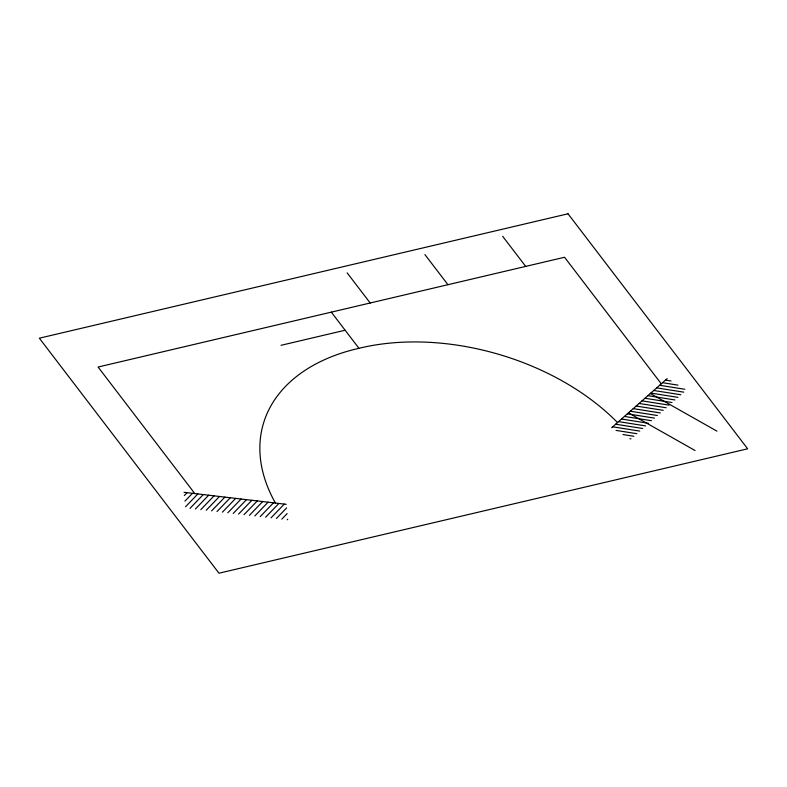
<?xml version="1.0" encoding="UTF-8"?>
<svg xmlns="http://www.w3.org/2000/svg" width="787" height="787" viewBox="0 0 787 787"><rect width="100%" height="100%" fill="white"/><g stroke="black" fill="none" stroke-linecap="round" stroke-linejoin="round"><path stroke-width="1.18" d="M184.355 495.505L187.08 492.672M184.935 501.132L192.481 493.311M185.525 506.769L197.881 493.941M190.011 508.353L203.282 494.58M195.412 508.982L208.683 495.21M200.813 509.622L214.084 495.849M206.214 510.251L219.484 496.479M211.614 510.891L224.885 497.118M217.015 511.52L230.286 497.748M222.416 512.16L235.687 498.387M227.817 512.79L241.088 499.017M233.218 513.429L246.488 499.647M238.618 514.059L251.889 500.286M244.019 514.688L257.29 500.916M249.42 515.328L262.691 501.555M254.821 515.957L268.092 502.185M260.222 516.597L273.492 502.824M265.622 517.226L278.893 503.454M271.023 517.866L284.294 504.093M276.414 518.495L286.586 507.949M281.815 519.135L287.166 513.586M287.216 519.764L287.747 519.213M611.656 427.735L667.14 378.626M280.998 345.316L345.139 330.225M184.03 492.318L286.212 504.319M665.477 380.101L671.036 380.977M662.546 382.689L677.932 385.128M659.614 385.286L684.818 389.27M656.683 387.883L683.746 392.162M653.751 390.48L680.814 394.759M650.819 393.077L677.882 397.356M647.888 395.664L674.951 399.953M644.947 398.261L672.019 402.541M642.015 400.858L669.088 405.138M639.083 403.456L666.156 407.735M636.152 406.053L663.225 410.332M633.22 408.64L660.293 412.929M630.289 411.237L657.361 415.516M627.357 413.834L654.43 418.113M624.425 416.431L651.498 420.711M621.494 419.028L648.567 423.308M618.562 421.616L645.625 425.905M615.631 424.213L642.694 428.492M612.699 426.81L639.762 431.089M616.093 430.41L636.831 433.686M622.989 434.552L633.899 436.283M629.885 438.703L630.967 438.88M650.337 393.5L716.957 431.148M628.449 412.87L695.069 450.518M661.277 383.81L564.554 257.26L98.08 367.027L194.812 493.577M502.657 236.277L525.686 266.409M424.911 254.575L447.941 284.707M347.165 272.873L370.195 302.995M331.317 312.144L358.961 348.307A203.469 131.331 16.4 0 1 617.51 422.55M275.43 503.05A203.469 131.331 16.4 0 1 358.961 348.307M568.017 213.789L39.35 338.194L218.983 573.211L747.65 448.806L568.017 213.789"/></g></svg>
